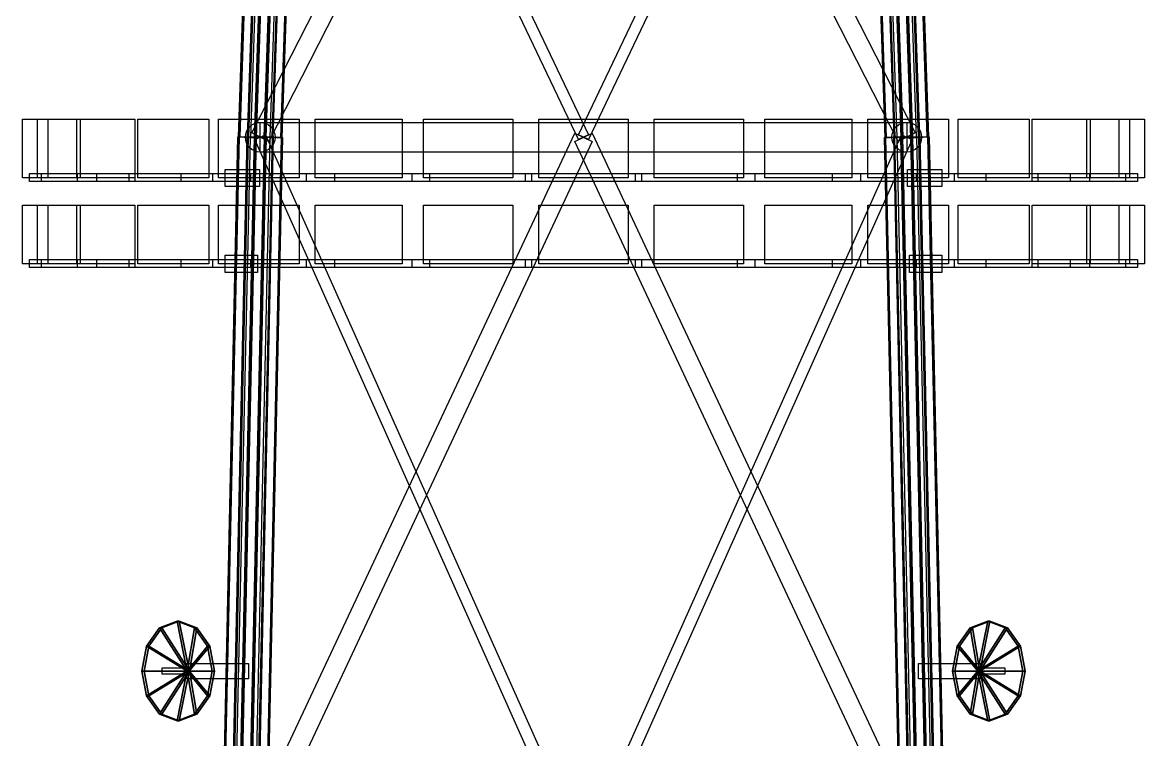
# Model space of a CAD drawing. Header units: millimetres. Extents: x -48000 to 1060615, y -2000 to 333000.
# Drawn here: x -6198 to 6198, y 232342 to 240269 of the extents above; entities that cross this region are included whole.
import ezdxf

# ---------------------------------------------------------------- set-up
doc = ezdxf.new("R2010")
doc.units = ezdxf.units.MM
for name, color, linetype, lineweight in [('D-STR-ANTN', 7, 'Continuous', 25), ('D-STR-DECK', 7, 'Continuous', 25), ('D-STR-STRC', 7, 'Continuous', 25)]:
    doc.layers.add(name, color=color, linetype=linetype, lineweight=lineweight)

msp = doc.modelspace()

# ---------------------------------------------------------------- linework, layer by layer
at = {"layer": 'D-STR-ANTN'}
for points in [[(-6198.04, 238550), (-6198.04, 239200), (-5918.04, 239200), (-5918.04, 238550)], [(-6198.04, 238550), (-6198.04, 239200), (-5918.04, 239200), (-5918.04, 238550)], [(-6030.21, 238550), (-6030.21, 239200), (-5559.34, 239200), (-5559.34, 238550)], [(-6030.21, 238550), (-6030.21, 239200), (-5559.34, 239200), (-5559.34, 238550)], [(-5598.82, 238550), (-5598.82, 239200), (-4957.67, 239200), (-4957.67, 238550)], [(-5598.82, 238550), (-5598.82, 239200), (-4957.67, 239200), (-4957.67, 238550)], [(-4922.74, 238550), (-4922.74, 239200), (-4139.32, 239200), (-4139.32, 238550)], [(-4922.74, 238550), (-4922.74, 239200), (-4139.32, 239200), (-4139.32, 238550)], [(-4031.51, 238550), (-4031.51, 239200), (-3140.06, 239200), (-3140.06, 238550)], [(-4031.51, 238550), (-4031.51, 239200), (-3140.06, 239200), (-3140.06, 238550)], [(-2964.09, 238550), (-2964.09, 239200), (-2003.57, 239200), (-2003.57, 238550)], [(-2964.09, 238550), (-2964.09, 239200), (-2003.57, 239200), (-2003.57, 238550)], [(-1767.12, 238550), (-1767.12, 239200), (-779.52, 239200), (-779.52, 238550)], [(-1767.12, 238550), (-1767.12, 239200), (-779.52, 239200), (-779.52, 238550)], [(-492.92, 238550), (-492.92, 239200), (492.92, 239200), (492.92, 238550)], [(-492.92, 238550), (-492.92, 239200), (492.92, 239200), (492.92, 238550)], [(779.52, 238550), (779.52, 239200), (1767.12, 239200), (1767.12, 238550)], [(779.52, 238550), (779.52, 239200), (1767.12, 239200), (1767.12, 238550)], [(2003.57, 238550), (2003.57, 239200), (2964.09, 239200), (2964.09, 238550)], [(2003.57, 238550), (2003.57, 239200), (2964.09, 239200), (2964.09, 238550)], [(3140.06, 238550), (3140.06, 239200), (4031.51, 239200), (4031.51, 238550)], [(3140.06, 238550), (3140.06, 239200), (4031.51, 239200), (4031.51, 238550)], [(4139.32, 238550), (4139.32, 239200), (4922.74, 239200), (4922.74, 238550)], [(4139.32, 238550), (4139.32, 239200), (4922.74, 239200), (4922.74, 238550)], [(4957.67, 238550), (4957.67, 239200), (5598.82, 239200), (5598.82, 238550)], [(4957.67, 238550), (4957.67, 239200), (5598.82, 239200), (5598.82, 238550)], [(5559.34, 238550), (5559.34, 239200), (6030.21, 239200), (6030.21, 238550)], [(5559.34, 238550), (5559.34, 239200), (6030.21, 239200), (6030.21, 238550)], [(5918.04, 238550), (5918.04, 239200), (6198.04, 239200), (6198.04, 238550)], [(5918.04, 238550), (5918.04, 239200), (6198.04, 239200), (6198.04, 238550)], [(-3580.78, 238455), (-3959.8, 238455), (-3959.8, 238645), (-3580.78, 238645)], [(-3580.78, 238455), (-3959.8, 238455), (-3959.8, 238645), (-3580.78, 238645)], [(3580.78, 238645), (3959.8, 238645), (3959.8, 238455), (3580.78, 238455)], [(3580.78, 238645), (3959.8, 238645), (3959.8, 238455), (3580.78, 238455)], [(-6120, 238510), (-6120, 238600), (-5379.81, 238600), (-5379.81, 238510)], [(-6120, 238510), (-6120, 238600), (-5379.81, 238600), (-5379.81, 238510)], [(-5986.26, 238510), (-5986.26, 238600), (-5024.5, 238600), (-5024.5, 238510)], [(-5986.26, 238510), (-5986.26, 238600), (-5024.5, 238600), (-5024.5, 238510)], [(-5590.9, 238510), (-5590.9, 238600), (-4449.59, 238600), (-4449.59, 238510)], [(-5590.9, 238510), (-5590.9, 238600), (-4449.59, 238600), (-4449.59, 238510)], [(-4951.18, 238510), (-4951.18, 238600), (-3680.22, 238600), (-3680.22, 238510)], [(-4951.18, 238510), (-4951.18, 238600), (-3680.22, 238600), (-3680.22, 238510)], [(-4095.08, 238510), (-4095.08, 238600), (-2750, 238600), (-2750, 238510)], [(-4095.08, 238510), (-4095.08, 238600), (-2750, 238600), (-2750, 238510)], [(-3060, 238510), (-3060, 238600), (-1699.59, 238600), (-1699.59, 238510)], [(-3060, 238510), (-3060, 238600), (-1699.59, 238600), (-1699.59, 238510)], [(-1891.18, 238510), (-1891.18, 238600), (-574.91, 238600), (-574.91, 238510)], [(-1891.18, 238510), (-1891.18, 238600), (-574.91, 238600), (-574.91, 238510)], [(-639.71, 238510), (-639.71, 238600), (639.71, 238600), (639.71, 238510)], [(-639.71, 238510), (-639.71, 238600), (639.71, 238600), (639.71, 238510)], [(574.91, 238510), (574.91, 238600), (1891.18, 238600), (1891.18, 238510)], [(574.91, 238510), (574.91, 238600), (1891.18, 238600), (1891.18, 238510)], [(1699.59, 238510), (1699.59, 238600), (3060, 238600), (3060, 238510)], [(1699.59, 238510), (1699.59, 238600), (3060, 238600), (3060, 238510)], [(2750, 238510), (2750, 238600), (4095.08, 238600), (4095.08, 238510)], [(2750, 238510), (2750, 238600), (4095.08, 238600), (4095.08, 238510)], [(3680.22, 238510), (3680.22, 238600), (4951.18, 238600), (4951.18, 238510)], [(3680.22, 238510), (3680.22, 238600), (4951.18, 238600), (4951.18, 238510)], [(4449.59, 238510), (4449.59, 238600), (5590.9, 238600), (5590.9, 238510)], [(4449.59, 238510), (4449.59, 238600), (5590.9, 238600), (5590.9, 238510)], [(5024.5, 238510), (5024.5, 238600), (5986.26, 238600), (5986.26, 238510)], [(5024.5, 238510), (5024.5, 238600), (5986.26, 238600), (5986.26, 238510)], [(5379.81, 238510), (5379.81, 238600), (6120, 238600), (6120, 238510)], [(5379.81, 238510), (5379.81, 238600), (6120, 238600), (6120, 238510)], [(-6198.04, 237600), (-6198.04, 238250), (-5918.04, 238250), (-5918.04, 237600)], [(-6198.04, 237600), (-6198.04, 238250), (-5918.04, 238250), (-5918.04, 237600)], [(-6030.21, 237600), (-6030.21, 238250), (-5559.34, 238250), (-5559.34, 237600)], [(-6030.21, 237600), (-6030.21, 238250), (-5559.34, 238250), (-5559.34, 237600)], [(-5598.82, 237600), (-5598.82, 238250), (-4957.67, 238250), (-4957.67, 237600)], [(-5598.82, 237600), (-5598.82, 238250), (-4957.67, 238250), (-4957.67, 237600)], [(-4922.74, 237600), (-4922.74, 238250), (-4139.32, 238250), (-4139.32, 237600)], [(-4922.74, 237600), (-4922.74, 238250), (-4139.32, 238250), (-4139.32, 237600)], [(-4031.51, 237600), (-4031.51, 238250), (-3140.06, 238250), (-3140.06, 237600)], [(-4031.51, 237600), (-4031.51, 238250), (-3140.06, 238250), (-3140.06, 237600)], [(-2964.09, 237600), (-2964.09, 238250), (-2003.57, 238250), (-2003.57, 237600)], [(-2964.09, 237600), (-2964.09, 238250), (-2003.57, 238250), (-2003.57, 237600)], [(-1767.12, 237600), (-1767.12, 238250), (-779.52, 238250), (-779.52, 237600)], [(-1767.12, 237600), (-1767.12, 238250), (-779.52, 238250), (-779.52, 237600)], [(-492.92, 237600), (-492.92, 238250), (492.92, 238250), (492.92, 237600)], [(-492.92, 237600), (-492.92, 238250), (492.92, 238250), (492.92, 237600)], [(779.52, 237600), (779.52, 238250), (1767.12, 238250), (1767.12, 237600)], [(779.52, 237600), (779.52, 238250), (1767.12, 238250), (1767.12, 237600)], [(2003.57, 237600), (2003.57, 238250), (2964.09, 238250), (2964.09, 237600)], [(2003.57, 237600), (2003.57, 238250), (2964.09, 238250), (2964.09, 237600)], [(3140.06, 237600), (3140.06, 238250), (4031.51, 238250), (4031.51, 237600)], [(3140.06, 237600), (3140.06, 238250), (4031.51, 238250), (4031.51, 237600)], [(4139.32, 237600), (4139.32, 238250), (4922.74, 238250), (4922.74, 237600)], [(4139.32, 237600), (4139.32, 238250), (4922.74, 238250), (4922.74, 237600)], [(4957.67, 237600), (4957.67, 238250), (5598.82, 238250), (5598.82, 237600)], [(4957.67, 237600), (4957.67, 238250), (5598.82, 238250), (5598.82, 237600)], [(5559.34, 237600), (5559.34, 238250), (6030.21, 238250), (6030.21, 237600)], [(5559.34, 237600), (5559.34, 238250), (6030.21, 238250), (6030.21, 237600)], [(5918.04, 237600), (5918.04, 238250), (6198.04, 238250), (6198.04, 237600)], [(5918.04, 237600), (5918.04, 238250), (6198.04, 238250), (6198.04, 237600)], [(-6120, 237560), (-6120, 237650), (-5379.81, 237650), (-5379.81, 237560)], [(-6120, 237560), (-6120, 237650), (-5379.81, 237650), (-5379.81, 237560)], [(-5986.26, 237560), (-5986.26, 237650), (-5024.5, 237650), (-5024.5, 237560)], [(-5986.26, 237560), (-5986.26, 237650), (-5024.5, 237650), (-5024.5, 237560)], [(-5590.9, 237560), (-5590.9, 237650), (-4449.59, 237650), (-4449.59, 237560)], [(-5590.9, 237560), (-5590.9, 237650), (-4449.59, 237650), (-4449.59, 237560)], [(-4951.18, 237560), (-4951.18, 237650), (-3680.22, 237650), (-3680.22, 237560)], [(-4951.18, 237560), (-4951.18, 237650), (-3680.22, 237650), (-3680.22, 237560)], [(-4095.08, 237560), (-4095.08, 237650), (-2750, 237650), (-2750, 237560)], [(-4095.08, 237560), (-4095.08, 237650), (-2750, 237650), (-2750, 237560)], [(-3601.64, 237505), (-3959.8, 237505), (-3959.8, 237695), (-3601.64, 237695)], [(-3601.64, 237505), (-3959.8, 237505), (-3959.8, 237695), (-3601.64, 237695)], [(-3060, 237560), (-3060, 237650), (-1699.59, 237650), (-1699.59, 237560)], [(-3060, 237560), (-3060, 237650), (-1699.59, 237650), (-1699.59, 237560)], [(-1891.18, 237560), (-1891.18, 237650), (-574.91, 237650), (-574.91, 237560)], [(-1891.18, 237560), (-1891.18, 237650), (-574.91, 237650), (-574.91, 237560)], [(-639.71, 237560), (-639.71, 237650), (639.71, 237650), (639.71, 237560)], [(-639.71, 237560), (-639.71, 237650), (639.71, 237650), (639.71, 237560)], [(574.91, 237560), (574.91, 237650), (1891.18, 237650), (1891.18, 237560)], [(574.91, 237560), (574.91, 237650), (1891.18, 237650), (1891.18, 237560)], [(1699.59, 237560), (1699.59, 237650), (3060, 237650), (3060, 237560)], [(1699.59, 237560), (1699.59, 237650), (3060, 237650), (3060, 237560)], [(2750, 237560), (2750, 237650), (4095.08, 237650), (4095.08, 237560)], [(2750, 237560), (2750, 237650), (4095.08, 237650), (4095.08, 237560)], [(3601.64, 237695), (3959.8, 237695), (3959.8, 237505), (3601.64, 237505)], [(3601.64, 237695), (3959.8, 237695), (3959.8, 237505), (3601.64, 237505)], [(3680.22, 237560), (3680.22, 237650), (4951.18, 237650), (4951.18, 237560)], [(3680.22, 237560), (3680.22, 237650), (4951.18, 237650), (4951.18, 237560)], [(4449.59, 237560), (4449.59, 237650), (5590.9, 237650), (5590.9, 237560)], [(4449.59, 237560), (4449.59, 237650), (5590.9, 237650), (5590.9, 237560)], [(5024.5, 237560), (5024.5, 237650), (5986.26, 237650), (5986.26, 237560)], [(5024.5, 237560), (5024.5, 237650), (5986.26, 237650), (5986.26, 237560)], [(5379.81, 237560), (5379.81, 237650), (6120, 237650), (6120, 237560)], [(5379.81, 237560), (5379.81, 237650), (6120, 237650), (6120, 237560)]]:
    msp.add_lwpolyline(points, close=True, dxfattribs=at)
at = {"layer": 'D-STR-DECK'}
for points in [[(-4399.59, 233112.5), (-4826.93, 233375), (-4684.58, 233576.31), (-4393.12, 233121.65)], [(-4802.18, 233375), (-4659.83, 233576.31), (-4684.58, 233576.31), (-4826.93, 233375)], [(-4393.12, 233121.65), (-4684.58, 233576.31), (-4826.93, 233375), (-4399.59, 233112.5)], [(-4659.83, 233576.31), (-4802.18, 233375), (-4826.93, 233375), (-4684.58, 233576.31)], [(-4374.84, 233112.5), (-4802.18, 233375), (-4659.83, 233576.31), (-4368.37, 233121.65)], [(-4368.37, 233121.65), (-4659.83, 233576.31), (-4802.18, 233375), (-4374.84, 233112.5)], [(-4393.12, 233121.65), (-4684.58, 233576.31), (-4490.13, 233650), (-4384.28, 233125)], [(-4659.83, 233576.31), (-4465.38, 233650), (-4490.13, 233650), (-4684.58, 233576.31)], [(-4384.28, 233125), (-4490.13, 233650), (-4684.58, 233576.31), (-4393.12, 233121.65)], [(-4465.38, 233650), (-4659.83, 233576.31), (-4684.58, 233576.31), (-4490.13, 233650)], [(-4659.83, 233576.31), (-4368.37, 233121.65), (-4393.12, 233121.65), (-4684.58, 233576.31)], [(-4368.37, 233121.65), (-4659.83, 233576.31), (-4684.58, 233576.31), (-4393.12, 233121.65)], [(-4659.83, 233576.31), (-4368.37, 233121.65), (-4393.12, 233121.65), (-4684.58, 233576.31)], [(-4368.37, 233121.65), (-4659.83, 233576.31), (-4684.58, 233576.31), (-4393.12, 233121.65)], [(-4368.37, 233121.65), (-4659.83, 233576.31), (-4465.38, 233650), (-4359.53, 233125)], [(-4359.53, 233125), (-4465.38, 233650), (-4659.83, 233576.31), (-4368.37, 233121.65)], [(-4465.38, 233650), (-4359.53, 233125), (-4384.28, 233125), (-4490.13, 233650)], [(-4384.28, 233125), (-4490.13, 233650), (-4295.67, 233576.31), (-4375.44, 233121.65)], [(-4359.53, 233125), (-4465.38, 233650), (-4490.13, 233650), (-4384.28, 233125)], [(-4465.38, 233650), (-4270.92, 233576.31), (-4295.67, 233576.31), (-4490.13, 233650)], [(-4375.44, 233121.65), (-4295.67, 233576.31), (-4490.13, 233650), (-4384.28, 233125)], [(-4270.92, 233576.31), (-4465.38, 233650), (-4490.13, 233650), (-4295.67, 233576.31)], [(-4465.38, 233650), (-4359.53, 233125), (-4384.28, 233125), (-4490.13, 233650)], [(-4359.53, 233125), (-4465.38, 233650), (-4490.13, 233650), (-4384.28, 233125)], [(-4359.53, 233125), (-4465.38, 233650), (-4270.92, 233576.31), (-4350.69, 233121.65)], [(-4350.69, 233121.65), (-4270.92, 233576.31), (-4465.38, 233650), (-4359.53, 233125)], [(-4270.92, 233576.31), (-4350.69, 233121.65), (-4375.44, 233121.65), (-4295.67, 233576.31)], [(-4375.44, 233121.65), (-4295.67, 233576.31), (-4153.32, 233375), (-4368.97, 233112.5)], [(-4350.69, 233121.65), (-4270.92, 233576.31), (-4295.67, 233576.31), (-4375.44, 233121.65)], [(-4368.97, 233112.5), (-4153.32, 233375), (-4295.67, 233576.31), (-4375.44, 233121.65)], [(-4270.92, 233576.31), (-4350.69, 233121.65), (-4375.44, 233121.65), (-4295.67, 233576.31)], [(-4350.69, 233121.65), (-4270.92, 233576.31), (-4295.67, 233576.31), (-4375.44, 233121.65)], [(-4350.69, 233121.65), (-4270.92, 233576.31), (-4128.57, 233375), (-4344.22, 233112.5)], [(-4344.22, 233112.5), (-4128.57, 233375), (-4270.92, 233576.31), (-4350.69, 233121.65)], [(-4270.92, 233576.31), (-4128.57, 233375), (-4153.32, 233375), (-4295.67, 233576.31)], [(-4128.57, 233375), (-4270.92, 233576.31), (-4295.67, 233576.31), (-4153.32, 233375)], [(4344.22, 233112.5), (4128.57, 233375), (4270.92, 233576.31), (4350.69, 233121.65)], [(4128.57, 233375), (4270.92, 233576.31), (4295.67, 233576.31), (4153.32, 233375)], [(4350.69, 233121.65), (4270.92, 233576.31), (4128.57, 233375), (4344.22, 233112.5)], [(4270.92, 233576.31), (4128.57, 233375), (4153.32, 233375), (4295.67, 233576.31)], [(4368.97, 233112.5), (4153.32, 233375), (4295.67, 233576.31), (4375.44, 233121.65)], [(4375.44, 233121.65), (4295.67, 233576.31), (4153.32, 233375), (4368.97, 233112.5)], [(4350.69, 233121.65), (4270.92, 233576.31), (4465.38, 233650), (4359.53, 233125)], [(4270.92, 233576.31), (4465.38, 233650), (4490.13, 233650), (4295.67, 233576.31)], [(4359.53, 233125), (4465.38, 233650), (4270.92, 233576.31), (4350.69, 233121.65)], [(4465.38, 233650), (4270.92, 233576.31), (4295.67, 233576.31), (4490.13, 233650)], [(4270.92, 233576.31), (4350.69, 233121.65), (4375.44, 233121.65), (4295.67, 233576.31)], [(4350.69, 233121.65), (4270.92, 233576.31), (4295.67, 233576.31), (4375.44, 233121.65)], [(4270.92, 233576.31), (4350.69, 233121.65), (4375.44, 233121.65), (4295.67, 233576.31)], [(4350.69, 233121.65), (4270.92, 233576.31), (4295.67, 233576.31), (4375.44, 233121.65)], [(4375.44, 233121.65), (4295.67, 233576.31), (4490.13, 233650), (4384.28, 233125)], [(4384.28, 233125), (4490.13, 233650), (4295.67, 233576.31), (4375.44, 233121.65)], [(4465.38, 233650), (4359.53, 233125), (4384.28, 233125), (4490.13, 233650)], [(4359.53, 233125), (4465.38, 233650), (4659.83, 233576.31), (4368.37, 233121.65)], [(4359.53, 233125), (4465.38, 233650), (4490.13, 233650), (4384.28, 233125)], [(4368.37, 233121.65), (4659.83, 233576.31), (4465.38, 233650), (4359.53, 233125)], [(4465.38, 233650), (4359.53, 233125), (4384.28, 233125), (4490.13, 233650)], [(4359.53, 233125), (4465.38, 233650), (4490.13, 233650), (4384.28, 233125)], [(4659.83, 233576.31), (4368.37, 233121.65), (4393.12, 233121.65), (4684.58, 233576.31)], [(4368.37, 233121.65), (4659.83, 233576.31), (4802.18, 233375), (4374.84, 233112.5)], [(4368.37, 233121.65), (4659.83, 233576.31), (4684.58, 233576.31), (4393.12, 233121.65)], [(4374.84, 233112.5), (4802.18, 233375), (4659.83, 233576.31), (4368.37, 233121.65)], [(4659.83, 233576.31), (4368.37, 233121.65), (4393.12, 233121.65), (4684.58, 233576.31)], [(4368.37, 233121.65), (4659.83, 233576.31), (4684.58, 233576.31), (4393.12, 233121.65)], [(4384.28, 233125), (4490.13, 233650), (4684.58, 233576.31), (4393.12, 233121.65)], [(4393.12, 233121.65), (4684.58, 233576.31), (4490.13, 233650), (4384.28, 233125)], [(4393.12, 233121.65), (4684.58, 233576.31), (4826.93, 233375), (4399.59, 233112.5)], [(4399.59, 233112.5), (4826.93, 233375), (4684.58, 233576.31), (4393.12, 233121.65)], [(4465.38, 233650), (4659.83, 233576.31), (4684.58, 233576.31), (4490.13, 233650)], [(4659.83, 233576.31), (4465.38, 233650), (4490.13, 233650), (4684.58, 233576.31)], [(4659.83, 233576.31), (4802.18, 233375), (4826.93, 233375), (4684.58, 233576.31)], [(4802.18, 233375), (4659.83, 233576.31), (4684.58, 233576.31), (4826.93, 233375)], [(-4401.96, 233100), (-4879.04, 233100), (-4826.93, 233375), (-4399.59, 233112.5)], [(-4854.29, 233100), (-4802.18, 233375), (-4826.93, 233375), (-4879.04, 233100)], [(-4399.59, 233112.5), (-4826.93, 233375), (-4879.04, 233100), (-4401.96, 233100)], [(-4802.18, 233375), (-4854.29, 233100), (-4879.04, 233100), (-4826.93, 233375)], [(-4377.21, 233100), (-4854.29, 233100), (-4802.18, 233375), (-4374.84, 233112.5)], [(-4374.84, 233112.5), (-4802.18, 233375), (-4854.29, 233100), (-4377.21, 233100)], [(-4802.18, 233375), (-4374.84, 233112.5), (-4399.59, 233112.5), (-4826.93, 233375)], [(-4374.84, 233112.5), (-4802.18, 233375), (-4826.93, 233375), (-4399.59, 233112.5)], [(-4802.18, 233375), (-4374.84, 233112.5), (-4399.59, 233112.5), (-4826.93, 233375)], [(-4374.84, 233112.5), (-4802.18, 233375), (-4826.93, 233375), (-4399.59, 233112.5)], [(-4128.57, 233375), (-4344.22, 233112.5), (-4368.97, 233112.5), (-4153.32, 233375)], [(-4368.97, 233112.5), (-4153.32, 233375), (-4101.22, 233100), (-4366.6, 233100)], [(-4344.22, 233112.5), (-4128.57, 233375), (-4153.32, 233375), (-4368.97, 233112.5)], [(-4366.6, 233100), (-4101.22, 233100), (-4153.32, 233375), (-4368.97, 233112.5)], [(-4128.57, 233375), (-4344.22, 233112.5), (-4368.97, 233112.5), (-4153.32, 233375)], [(-4344.22, 233112.5), (-4128.57, 233375), (-4153.32, 233375), (-4368.97, 233112.5)], [(-4344.22, 233112.5), (-4128.57, 233375), (-4076.47, 233100), (-4341.85, 233100)], [(-4341.85, 233100), (-4076.47, 233100), (-4128.57, 233375), (-4344.22, 233112.5)], [(-4128.57, 233375), (-4076.47, 233100), (-4101.22, 233100), (-4153.32, 233375)], [(-4076.47, 233100), (-4128.57, 233375), (-4153.32, 233375), (-4101.22, 233100)], [(4341.85, 233100), (4076.47, 233100), (4128.57, 233375), (4344.22, 233112.5)], [(4076.47, 233100), (4128.57, 233375), (4153.32, 233375), (4101.22, 233100)], [(4344.22, 233112.5), (4128.57, 233375), (4076.47, 233100), (4341.85, 233100)], [(4128.57, 233375), (4076.47, 233100), (4101.22, 233100), (4153.32, 233375)], [(4366.6, 233100), (4101.22, 233100), (4153.32, 233375), (4368.97, 233112.5)], [(4368.97, 233112.5), (4153.32, 233375), (4101.22, 233100), (4366.6, 233100)], [(4128.57, 233375), (4344.22, 233112.5), (4368.97, 233112.5), (4153.32, 233375)], [(4344.22, 233112.5), (4128.57, 233375), (4153.32, 233375), (4368.97, 233112.5)], [(4128.57, 233375), (4344.22, 233112.5), (4368.97, 233112.5), (4153.32, 233375)], [(4344.22, 233112.5), (4128.57, 233375), (4153.32, 233375), (4368.97, 233112.5)], [(4802.18, 233375), (4374.84, 233112.5), (4399.59, 233112.5), (4826.93, 233375)], [(4374.84, 233112.5), (4802.18, 233375), (4854.29, 233100), (4377.21, 233100)], [(4374.84, 233112.5), (4802.18, 233375), (4826.93, 233375), (4399.59, 233112.5)], [(4377.21, 233100), (4854.29, 233100), (4802.18, 233375), (4374.84, 233112.5)], [(4802.18, 233375), (4374.84, 233112.5), (4399.59, 233112.5), (4826.93, 233375)], [(4374.84, 233112.5), (4802.18, 233375), (4826.93, 233375), (4399.59, 233112.5)], [(4399.59, 233112.5), (4826.93, 233375), (4879.04, 233100), (4401.96, 233100)], [(4401.96, 233100), (4879.04, 233100), (4826.93, 233375), (4399.59, 233112.5)], [(4802.18, 233375), (4854.29, 233100), (4879.04, 233100), (4826.93, 233375)], [(4854.29, 233100), (4802.18, 233375), (4826.93, 233375), (4879.04, 233100)], [(-3700.44, 233015), (-4384.06, 233015), (-4384.06, 233185), (-3700.44, 233185)], [(-3700.44, 233015), (-4384.06, 233015), (-4384.06, 233185), (-3700.44, 233185)], [(3700.44, 233185), (4384.06, 233185), (4384.06, 233015), (3700.44, 233015)], [(3700.44, 233185), (4384.06, 233185), (4384.06, 233015), (3700.44, 233015)], [(-4377.21, 233100), (-4854.29, 233100), (-4879.04, 233100), (-4401.96, 233100)], [(-4399.59, 233087.5), (-4826.93, 232825), (-4879.04, 233100), (-4401.96, 233100)], [(-4802.18, 232825), (-4854.29, 233100), (-4879.04, 233100), (-4826.93, 232825)], [(-4854.29, 233100), (-4377.21, 233100), (-4401.96, 233100), (-4879.04, 233100)], [(-4854.29, 233100), (-4377.21, 233100), (-4401.96, 233100), (-4879.04, 233100)], [(-4401.96, 233100), (-4879.04, 233100), (-4826.93, 232825), (-4399.59, 233087.5)], [(-4377.21, 233100), (-4854.29, 233100), (-4879.04, 233100), (-4401.96, 233100)], [(-4854.29, 233100), (-4802.18, 232825), (-4826.93, 232825), (-4879.04, 233100)], [(-4374.84, 233087.5), (-4802.18, 232825), (-4854.29, 233100), (-4377.21, 233100)], [(-4377.21, 233100), (-4854.29, 233100), (-4802.18, 232825), (-4374.84, 233087.5)], [(-4393.12, 233078.35), (-4684.58, 232623.69), (-4826.93, 232825), (-4399.59, 233087.5)], [(-4802.18, 232825), (-4374.84, 233087.5), (-4399.59, 233087.5), (-4826.93, 232825)], [(-4374.84, 233087.5), (-4802.18, 232825), (-4826.93, 232825), (-4399.59, 233087.5)], [(-4802.18, 232825), (-4374.84, 233087.5), (-4399.59, 233087.5), (-4826.93, 232825)], [(-4399.59, 233087.5), (-4826.93, 232825), (-4684.58, 232623.69), (-4393.12, 233078.35)], [(-4374.84, 233087.5), (-4802.18, 232825), (-4826.93, 232825), (-4399.59, 233087.5)], [(-4368.37, 233078.35), (-4659.83, 232623.69), (-4802.18, 232825), (-4374.84, 233087.5)], [(-4374.84, 233087.5), (-4802.18, 232825), (-4659.83, 232623.69), (-4368.37, 233078.35)], [(-4384.28, 233075), (-4490.13, 232550), (-4684.58, 232623.69), (-4393.12, 233078.35)], [(-4659.83, 232623.69), (-4368.37, 233078.35), (-4393.12, 233078.35), (-4684.58, 232623.69)], [(-4368.37, 233078.35), (-4659.83, 232623.69), (-4684.58, 232623.69), (-4393.12, 233078.35)], [(-4659.83, 232623.69), (-4368.37, 233078.35), (-4393.12, 233078.35), (-4684.58, 232623.69)], [(-4393.12, 233078.35), (-4684.58, 232623.69), (-4490.13, 232550), (-4384.28, 233075)], [(-4368.37, 233078.35), (-4659.83, 232623.69), (-4684.58, 232623.69), (-4393.12, 233078.35)], [(-4359.53, 233075), (-4465.38, 232550), (-4659.83, 232623.69), (-4368.37, 233078.35)], [(-4368.37, 233078.35), (-4659.83, 232623.69), (-4465.38, 232550), (-4359.53, 233075)], [(-4384.06, 233065), (-4652.76, 233065), (-4652.76, 233135), (-4384.06, 233135)], [(-4384.06, 233065), (-4652.76, 233065), (-4652.76, 233135), (-4384.06, 233135)], [(-4375.44, 233078.35), (-4295.67, 232623.69), (-4490.13, 232550), (-4384.28, 233075)], [(-4384.28, 233075), (-4490.13, 232550), (-4295.67, 232623.69), (-4375.44, 233078.35)], [(-4465.38, 232550), (-4359.53, 233075), (-4384.28, 233075), (-4490.13, 232550)], [(-4359.53, 233075), (-4465.38, 232550), (-4490.13, 232550), (-4384.28, 233075)], [(-4465.38, 232550), (-4359.53, 233075), (-4384.28, 233075), (-4490.13, 232550)], [(-4359.53, 233075), (-4465.38, 232550), (-4490.13, 232550), (-4384.28, 233075)], [(-4350.69, 233078.35), (-4270.92, 232623.69), (-4465.38, 232550), (-4359.53, 233075)], [(-4359.53, 233075), (-4465.38, 232550), (-4270.92, 232623.69), (-4350.69, 233078.35)], [(-4374.84, 233112.5), (-4377.21, 233100), (-4401.96, 233100), (-4399.59, 233112.5)], [(-4377.21, 233100), (-4374.84, 233112.5), (-4399.59, 233112.5), (-4401.96, 233100)], [(-4377.21, 233100), (-4374.84, 233087.5), (-4399.59, 233087.5), (-4401.96, 233100)], [(-4374.84, 233087.5), (-4377.21, 233100), (-4401.96, 233100), (-4399.59, 233087.5)], [(-4368.37, 233121.65), (-4374.84, 233112.5), (-4399.59, 233112.5), (-4393.12, 233121.65)], [(-4374.84, 233112.5), (-4368.37, 233121.65), (-4393.12, 233121.65), (-4399.59, 233112.5)], [(-4374.84, 233087.5), (-4368.37, 233078.35), (-4393.12, 233078.35), (-4399.59, 233087.5)], [(-4368.37, 233078.35), (-4374.84, 233087.5), (-4399.59, 233087.5), (-4393.12, 233078.35)], [(-4359.53, 233125), (-4368.37, 233121.65), (-4393.12, 233121.65), (-4384.28, 233125)], [(-4368.37, 233121.65), (-4359.53, 233125), (-4384.28, 233125), (-4393.12, 233121.65)], [(-4368.37, 233078.35), (-4359.53, 233075), (-4384.28, 233075), (-4393.12, 233078.35)], [(-4359.53, 233075), (-4368.37, 233078.35), (-4393.12, 233078.35), (-4384.28, 233075)], [(-4350.69, 233121.65), (-4359.53, 233125), (-4384.28, 233125), (-4375.44, 233121.65)], [(-4359.53, 233125), (-4350.69, 233121.65), (-4375.44, 233121.65), (-4384.28, 233125)], [(-4359.53, 233075), (-4350.69, 233078.35), (-4375.44, 233078.35), (-4384.28, 233075)], [(-4350.69, 233078.35), (-4359.53, 233075), (-4384.28, 233075), (-4375.44, 233078.35)], [(-4344.22, 233112.5), (-4350.69, 233121.65), (-4375.44, 233121.65), (-4368.97, 233112.5)], [(-4350.69, 233121.65), (-4344.22, 233112.5), (-4368.97, 233112.5), (-4375.44, 233121.65)], [(-4368.97, 233087.5), (-4153.32, 232825), (-4295.67, 232623.69), (-4375.44, 233078.35)], [(-4350.69, 233078.35), (-4344.22, 233087.5), (-4368.97, 233087.5), (-4375.44, 233078.35)], [(-4375.44, 233078.35), (-4295.67, 232623.69), (-4153.32, 232825), (-4368.97, 233087.5)], [(-4344.22, 233087.5), (-4350.69, 233078.35), (-4375.44, 233078.35), (-4368.97, 233087.5)], [(-4270.92, 232623.69), (-4350.69, 233078.35), (-4375.44, 233078.35), (-4295.67, 232623.69)], [(-4350.69, 233078.35), (-4270.92, 232623.69), (-4295.67, 232623.69), (-4375.44, 233078.35)], [(-4270.92, 232623.69), (-4350.69, 233078.35), (-4375.44, 233078.35), (-4295.67, 232623.69)], [(-4350.69, 233078.35), (-4270.92, 232623.69), (-4295.67, 232623.69), (-4375.44, 233078.35)], [(-4341.85, 233100), (-4344.22, 233112.5), (-4368.97, 233112.5), (-4366.6, 233100)], [(-4344.22, 233112.5), (-4341.85, 233100), (-4366.6, 233100), (-4368.97, 233112.5)], [(-4366.6, 233100), (-4101.22, 233100), (-4153.32, 232825), (-4368.97, 233087.5)], [(-4344.22, 233087.5), (-4341.85, 233100), (-4366.6, 233100), (-4368.97, 233087.5)], [(-4368.97, 233087.5), (-4153.32, 232825), (-4101.22, 233100), (-4366.6, 233100)], [(-4341.85, 233100), (-4344.22, 233087.5), (-4368.97, 233087.5), (-4366.6, 233100)], [(-4128.57, 232825), (-4344.22, 233087.5), (-4368.97, 233087.5), (-4153.32, 232825)], [(-4344.22, 233087.5), (-4128.57, 232825), (-4153.32, 232825), (-4368.97, 233087.5)], [(-4128.57, 232825), (-4344.22, 233087.5), (-4368.97, 233087.5), (-4153.32, 232825)], [(-4344.22, 233087.5), (-4128.57, 232825), (-4153.32, 232825), (-4368.97, 233087.5)], [(-4076.47, 233100), (-4341.85, 233100), (-4366.6, 233100), (-4101.22, 233100)], [(-4341.85, 233100), (-4076.47, 233100), (-4101.22, 233100), (-4366.6, 233100)], [(-4341.85, 233100), (-4076.47, 233100), (-4101.22, 233100), (-4366.6, 233100)], [(-4076.47, 233100), (-4341.85, 233100), (-4366.6, 233100), (-4101.22, 233100)], [(-4344.22, 233087.5), (-4128.57, 232825), (-4270.92, 232623.69), (-4350.69, 233078.35)], [(-4350.69, 233078.35), (-4270.92, 232623.69), (-4128.57, 232825), (-4344.22, 233087.5)], [(-4341.85, 233100), (-4076.47, 233100), (-4128.57, 232825), (-4344.22, 233087.5)], [(-4344.22, 233087.5), (-4128.57, 232825), (-4076.47, 233100), (-4341.85, 233100)], [(-4076.47, 233100), (-4128.57, 232825), (-4153.32, 232825), (-4101.22, 233100)], [(-4128.57, 232825), (-4076.47, 233100), (-4101.22, 233100), (-4153.32, 232825)], [(4341.85, 233100), (4076.47, 233100), (4101.22, 233100), (4366.6, 233100)], [(4344.22, 233087.5), (4128.57, 232825), (4076.47, 233100), (4341.85, 233100)], [(4128.57, 232825), (4076.47, 233100), (4101.22, 233100), (4153.32, 232825)], [(4076.47, 233100), (4341.85, 233100), (4366.6, 233100), (4101.22, 233100)], [(4076.47, 233100), (4341.85, 233100), (4366.6, 233100), (4101.22, 233100)], [(4341.85, 233100), (4076.47, 233100), (4128.57, 232825), (4344.22, 233087.5)], [(4341.85, 233100), (4076.47, 233100), (4101.22, 233100), (4366.6, 233100)], [(4076.47, 233100), (4128.57, 232825), (4153.32, 232825), (4101.22, 233100)], [(4368.97, 233087.5), (4153.32, 232825), (4101.22, 233100), (4366.6, 233100)], [(4366.6, 233100), (4101.22, 233100), (4153.32, 232825), (4368.97, 233087.5)], [(4350.69, 233078.35), (4270.92, 232623.69), (4128.57, 232825), (4344.22, 233087.5)], [(4128.57, 232825), (4344.22, 233087.5), (4368.97, 233087.5), (4153.32, 232825)], [(4344.22, 233087.5), (4128.57, 232825), (4153.32, 232825), (4368.97, 233087.5)], [(4128.57, 232825), (4344.22, 233087.5), (4368.97, 233087.5), (4153.32, 232825)], [(4344.22, 233087.5), (4128.57, 232825), (4270.92, 232623.69), (4350.69, 233078.35)], [(4344.22, 233087.5), (4128.57, 232825), (4153.32, 232825), (4368.97, 233087.5)], [(4375.44, 233078.35), (4295.67, 232623.69), (4153.32, 232825), (4368.97, 233087.5)], [(4368.97, 233087.5), (4153.32, 232825), (4295.67, 232623.69), (4375.44, 233078.35)], [(4359.53, 233075), (4465.38, 232550), (4270.92, 232623.69), (4350.69, 233078.35)], [(4270.92, 232623.69), (4350.69, 233078.35), (4375.44, 233078.35), (4295.67, 232623.69)], [(4350.69, 233078.35), (4270.92, 232623.69), (4295.67, 232623.69), (4375.44, 233078.35)], [(4270.92, 232623.69), (4350.69, 233078.35), (4375.44, 233078.35), (4295.67, 232623.69)], [(4350.69, 233078.35), (4270.92, 232623.69), (4465.38, 232550), (4359.53, 233075)], [(4350.69, 233078.35), (4270.92, 232623.69), (4295.67, 232623.69), (4375.44, 233078.35)], [(4384.28, 233075), (4490.13, 232550), (4295.67, 232623.69), (4375.44, 233078.35)], [(4375.44, 233078.35), (4295.67, 232623.69), (4490.13, 232550), (4384.28, 233075)], [(4344.22, 233112.5), (4341.85, 233100), (4366.6, 233100), (4368.97, 233112.5)], [(4341.85, 233100), (4344.22, 233112.5), (4368.97, 233112.5), (4366.6, 233100)], [(4341.85, 233100), (4344.22, 233087.5), (4368.97, 233087.5), (4366.6, 233100)], [(4344.22, 233087.5), (4341.85, 233100), (4366.6, 233100), (4368.97, 233087.5)], [(4350.69, 233121.65), (4344.22, 233112.5), (4368.97, 233112.5), (4375.44, 233121.65)], [(4344.22, 233112.5), (4350.69, 233121.65), (4375.44, 233121.65), (4368.97, 233112.5)], [(4344.22, 233087.5), (4350.69, 233078.35), (4375.44, 233078.35), (4368.97, 233087.5)], [(4350.69, 233078.35), (4344.22, 233087.5), (4368.97, 233087.5), (4375.44, 233078.35)], [(4359.53, 233125), (4350.69, 233121.65), (4375.44, 233121.65), (4384.28, 233125)], [(4350.69, 233121.65), (4359.53, 233125), (4384.28, 233125), (4375.44, 233121.65)], [(4350.69, 233078.35), (4359.53, 233075), (4384.28, 233075), (4375.44, 233078.35)], [(4359.53, 233075), (4350.69, 233078.35), (4375.44, 233078.35), (4384.28, 233075)], [(4368.37, 233121.65), (4359.53, 233125), (4384.28, 233125), (4393.12, 233121.65)], [(4359.53, 233125), (4368.37, 233121.65), (4393.12, 233121.65), (4384.28, 233125)], [(4368.37, 233078.35), (4659.83, 232623.69), (4465.38, 232550), (4359.53, 233075)], [(4359.53, 233075), (4368.37, 233078.35), (4393.12, 233078.35), (4384.28, 233075)], [(4359.53, 233075), (4465.38, 232550), (4659.83, 232623.69), (4368.37, 233078.35)], [(4368.37, 233078.35), (4359.53, 233075), (4384.28, 233075), (4393.12, 233078.35)], [(4465.38, 232550), (4359.53, 233075), (4384.28, 233075), (4490.13, 232550)], [(4359.53, 233075), (4465.38, 232550), (4490.13, 232550), (4384.28, 233075)], [(4465.38, 232550), (4359.53, 233075), (4384.28, 233075), (4490.13, 232550)], [(4359.53, 233075), (4465.38, 232550), (4490.13, 232550), (4384.28, 233075)], [(4374.84, 233112.5), (4368.37, 233121.65), (4393.12, 233121.65), (4399.59, 233112.5)], [(4368.37, 233121.65), (4374.84, 233112.5), (4399.59, 233112.5), (4393.12, 233121.65)], [(4374.84, 233087.5), (4802.18, 232825), (4659.83, 232623.69), (4368.37, 233078.35)], [(4368.37, 233078.35), (4374.84, 233087.5), (4399.59, 233087.5), (4393.12, 233078.35)], [(4368.37, 233078.35), (4659.83, 232623.69), (4802.18, 232825), (4374.84, 233087.5)], [(4374.84, 233087.5), (4368.37, 233078.35), (4393.12, 233078.35), (4399.59, 233087.5)], [(4659.83, 232623.69), (4368.37, 233078.35), (4393.12, 233078.35), (4684.58, 232623.69)], [(4368.37, 233078.35), (4659.83, 232623.69), (4684.58, 232623.69), (4393.12, 233078.35)], [(4659.83, 232623.69), (4368.37, 233078.35), (4393.12, 233078.35), (4684.58, 232623.69)], [(4368.37, 233078.35), (4659.83, 232623.69), (4684.58, 232623.69), (4393.12, 233078.35)], [(4377.21, 233100), (4374.84, 233112.5), (4399.59, 233112.5), (4401.96, 233100)], [(4374.84, 233112.5), (4377.21, 233100), (4401.96, 233100), (4399.59, 233112.5)], [(4377.21, 233100), (4854.29, 233100), (4802.18, 232825), (4374.84, 233087.5)], [(4374.84, 233087.5), (4377.21, 233100), (4401.96, 233100), (4399.59, 233087.5)], [(4374.84, 233087.5), (4802.18, 232825), (4854.29, 233100), (4377.21, 233100)], [(4377.21, 233100), (4374.84, 233087.5), (4399.59, 233087.5), (4401.96, 233100)], [(4802.18, 232825), (4374.84, 233087.5), (4399.59, 233087.5), (4826.93, 232825)], [(4374.84, 233087.5), (4802.18, 232825), (4826.93, 232825), (4399.59, 233087.5)], [(4802.18, 232825), (4374.84, 233087.5), (4399.59, 233087.5), (4826.93, 232825)], [(4374.84, 233087.5), (4802.18, 232825), (4826.93, 232825), (4399.59, 233087.5)], [(4854.29, 233100), (4377.21, 233100), (4401.96, 233100), (4879.04, 233100)], [(4377.21, 233100), (4854.29, 233100), (4879.04, 233100), (4401.96, 233100)], [(4377.21, 233100), (4854.29, 233100), (4879.04, 233100), (4401.96, 233100)], [(4854.29, 233100), (4377.21, 233100), (4401.96, 233100), (4879.04, 233100)], [(4384.06, 233135), (4652.76, 233135), (4652.76, 233065), (4384.06, 233065)], [(4384.06, 233135), (4652.76, 233135), (4652.76, 233065), (4384.06, 233065)], [(4393.12, 233078.35), (4684.58, 232623.69), (4490.13, 232550), (4384.28, 233075)], [(4384.28, 233075), (4490.13, 232550), (4684.58, 232623.69), (4393.12, 233078.35)], [(4399.59, 233087.5), (4826.93, 232825), (4684.58, 232623.69), (4393.12, 233078.35)], [(4393.12, 233078.35), (4684.58, 232623.69), (4826.93, 232825), (4399.59, 233087.5)], [(4401.96, 233100), (4879.04, 233100), (4826.93, 232825), (4399.59, 233087.5)], [(4399.59, 233087.5), (4826.93, 232825), (4879.04, 233100), (4401.96, 233100)], [(4854.29, 233100), (4802.18, 232825), (4826.93, 232825), (4879.04, 233100)], [(4802.18, 232825), (4854.29, 233100), (4879.04, 233100), (4826.93, 232825)], [(-4659.83, 232623.69), (-4802.18, 232825), (-4826.93, 232825), (-4684.58, 232623.69)], [(-4802.18, 232825), (-4659.83, 232623.69), (-4684.58, 232623.69), (-4826.93, 232825)], [(-4128.57, 232825), (-4270.92, 232623.69), (-4295.67, 232623.69), (-4153.32, 232825)], [(-4270.92, 232623.69), (-4128.57, 232825), (-4153.32, 232825), (-4295.67, 232623.69)], [(4270.92, 232623.69), (4128.57, 232825), (4153.32, 232825), (4295.67, 232623.69)], [(4128.57, 232825), (4270.92, 232623.69), (4295.67, 232623.69), (4153.32, 232825)], [(4802.18, 232825), (4659.83, 232623.69), (4684.58, 232623.69), (4826.93, 232825)], [(4659.83, 232623.69), (4802.18, 232825), (4826.93, 232825), (4684.58, 232623.69)], [(-4465.38, 232550), (-4659.83, 232623.69), (-4684.58, 232623.69), (-4490.13, 232550)], [(-4659.83, 232623.69), (-4465.38, 232550), (-4490.13, 232550), (-4684.58, 232623.69)], [(-4270.92, 232623.69), (-4465.38, 232550), (-4490.13, 232550), (-4295.67, 232623.69)], [(-4465.38, 232550), (-4270.92, 232623.69), (-4295.67, 232623.69), (-4490.13, 232550)], [(4465.38, 232550), (4270.92, 232623.69), (4295.67, 232623.69), (4490.13, 232550)], [(4270.92, 232623.69), (4465.38, 232550), (4490.13, 232550), (4295.67, 232623.69)], [(4659.83, 232623.69), (4465.38, 232550), (4490.13, 232550), (4684.58, 232623.69)], [(4465.38, 232550), (4659.83, 232623.69), (4684.58, 232623.69), (4490.13, 232550)]]:
    msp.add_lwpolyline(points, close=True, dxfattribs=at)
at = {"layer": 'D-STR-STRC'}
for points in [[(-3627.11, 238993.88), (-3809.98, 239006.12), (-3575.6, 246006.12), (-3392.72, 245993.88)], [(-3809.98, 239006.12), (-3797.25, 239006.12), (-3562.87, 246006.12), (-3575.6, 246006.12)], [(-3797.25, 239006.12), (-3809.98, 239006.12), (-3575.6, 246006.12), (-3562.87, 246006.12)], [(-3809.98, 239006.12), (-3627.11, 238993.88), (-3392.72, 245993.88), (-3575.6, 246006.12)], [(-3797.25, 239006.12), (-3710.76, 239000.33), (-3476.38, 246000.33), (-3562.87, 246006.12)], [(-3710.76, 239000.33), (-3797.25, 239006.12), (-3562.87, 246006.12), (-3476.38, 246000.33)], [(-3710.76, 239000.33), (-3440.93, 239000.33), (-3206.54, 246000.33), (-3476.38, 246000.33)], [(-3440.93, 239000.33), (-3710.76, 239000.33), (-3476.38, 246000.33), (-3206.54, 246000.33)], [(-3431.04, 238999.67), (-3700.87, 238999.67), (-3466.49, 245999.67), (-3196.66, 245999.67)], [(-3700.87, 238999.67), (-3614.38, 238993.88), (-3379.99, 245993.88), (-3466.49, 245999.67)], [(-3614.38, 238993.88), (-3700.87, 238999.67), (-3466.49, 245999.67), (-3379.99, 245993.88)], [(-3700.87, 238999.67), (-3431.04, 238999.67), (-3196.66, 245999.67), (-3466.49, 245999.67)], [(-3675.24, 239003.49), (-3440.86, 246003.49), (-3232.17, 245996.51), (-3466.56, 238996.51)], [(-3232.17, 245996.51), (-3466.56, 238996.51), (-3675.24, 239003.49), (-3440.86, 246003.49)], [(-3663.9, 239047.44), (-93, 246047.44), (93, 245952.56), (-3477.9, 238952.56)], [(93, 245952.56), (-3477.9, 238952.56), (-3663.9, 239047.44), (-93, 246047.44)], [(-3633.51, 239002.1), (-3399.12, 246002.1), (-3273.91, 245997.9), (-3508.3, 238997.9)], [(-3273.91, 245997.9), (-3508.3, 238997.9), (-3633.51, 239002.1), (-3399.12, 246002.1)], [(-3614.38, 238993.88), (-3627.11, 238993.88), (-3392.72, 245993.88), (-3379.99, 245993.88)], [(-3627.11, 238993.88), (-3614.38, 238993.88), (-3379.99, 245993.88), (-3392.72, 245993.88)], [(-3440.93, 239000.33), (-3527.42, 239006.12), (-3293.04, 246006.12), (-3206.54, 246000.33)], [(-3527.42, 239006.12), (-3514.69, 239006.12), (-3280.31, 246006.12), (-3293.04, 246006.12)], [(-3514.69, 239006.12), (-3527.42, 239006.12), (-3293.04, 246006.12), (-3280.31, 246006.12)], [(-3527.42, 239006.12), (-3440.93, 239000.33), (-3206.54, 246000.33), (-3293.04, 246006.12)], [(-3514.69, 239006.12), (-3331.82, 238993.88), (-3097.43, 245993.88), (-3280.31, 246006.12)], [(-3331.82, 238993.88), (-3514.69, 239006.12), (-3280.31, 246006.12), (-3097.43, 245993.88)], [(-3344.55, 238993.88), (-3431.04, 238999.67), (-3196.66, 245999.67), (-3110.16, 245993.88)], [(-3431.04, 238999.67), (-3344.55, 238993.88), (-3110.16, 245993.88), (-3196.66, 245999.67)], [(-3279.97, 246026.95), (56.55, 239026.95), (-56.55, 238973.05), (-3393.06, 245973.05)], [(-56.55, 238973.05), (-3393.06, 245973.05), (-3279.97, 246026.95), (56.55, 239026.95)], [(-3331.82, 238993.88), (-3344.55, 238993.88), (-3110.16, 245993.88), (-3097.43, 245993.88)], [(-3344.55, 238993.88), (-3331.82, 238993.88), (-3097.43, 245993.88), (-3110.16, 245993.88)], [(93, 246047.44), (3663.9, 239047.44), (3477.9, 238952.56), (-93, 245952.56)], [(3477.9, 238952.56), (-93, 245952.56), (93, 246047.44), (3663.9, 239047.44)], [(-56.55, 239026.95), (3279.97, 246026.95), (3393.06, 245973.05), (56.55, 238973.05)], [(3393.06, 245973.05), (56.55, 238973.05), (-56.55, 239026.95), (3279.97, 246026.95)], [(3331.82, 238993.88), (3514.69, 239006.12), (3280.31, 246006.12), (3097.43, 245993.88)], [(3514.69, 239006.12), (3331.82, 238993.88), (3097.43, 245993.88), (3280.31, 246006.12)], [(3344.55, 238993.88), (3331.82, 238993.88), (3097.43, 245993.88), (3110.16, 245993.88)], [(3331.82, 238993.88), (3344.55, 238993.88), (3110.16, 245993.88), (3097.43, 245993.88)], [(3431.04, 238999.67), (3344.55, 238993.88), (3110.16, 245993.88), (3196.66, 245999.67)], [(3344.55, 238993.88), (3431.04, 238999.67), (3196.66, 245999.67), (3110.16, 245993.88)], [(3700.87, 238999.67), (3431.04, 238999.67), (3196.66, 245999.67), (3466.49, 245999.67)], [(3431.04, 238999.67), (3700.87, 238999.67), (3466.49, 245999.67), (3196.66, 245999.67)], [(3527.42, 239006.12), (3440.93, 239000.33), (3206.54, 246000.33), (3293.04, 246006.12)], [(3440.93, 239000.33), (3527.42, 239006.12), (3293.04, 246006.12), (3206.54, 246000.33)], [(3440.93, 239000.33), (3710.76, 239000.33), (3476.38, 246000.33), (3206.54, 246000.33)], [(3710.76, 239000.33), (3440.93, 239000.33), (3206.54, 246000.33), (3476.38, 246000.33)], [(3466.56, 238996.51), (3232.17, 245996.51), (3440.86, 246003.49), (3675.24, 239003.49)], [(3440.86, 246003.49), (3675.24, 239003.49), (3466.56, 238996.51), (3232.17, 245996.51)], [(3508.3, 238997.9), (3273.91, 245997.9), (3399.12, 246002.1), (3633.51, 239002.1)], [(3399.12, 246002.1), (3633.51, 239002.1), (3508.3, 238997.9), (3273.91, 245997.9)], [(3514.69, 239006.12), (3527.42, 239006.12), (3293.04, 246006.12), (3280.31, 246006.12)], [(3527.42, 239006.12), (3514.69, 239006.12), (3280.31, 246006.12), (3293.04, 246006.12)], [(3614.38, 238993.88), (3700.87, 238999.67), (3466.49, 245999.67), (3379.99, 245993.88)], [(3700.87, 238999.67), (3614.38, 238993.88), (3379.99, 245993.88), (3466.49, 245999.67)], [(3627.11, 238993.88), (3614.38, 238993.88), (3379.99, 245993.88), (3392.72, 245993.88)], [(3614.38, 238993.88), (3627.11, 238993.88), (3392.72, 245993.88), (3379.99, 245993.88)], [(3809.98, 239006.12), (3627.11, 238993.88), (3392.72, 245993.88), (3575.6, 246006.12)], [(3627.11, 238993.88), (3809.98, 239006.12), (3575.6, 246006.12), (3392.72, 245993.88)], [(3710.76, 239000.33), (3797.25, 239006.12), (3562.87, 246006.12), (3476.38, 246000.33)], [(3797.25, 239006.12), (3710.76, 239000.33), (3476.38, 246000.33), (3562.87, 246006.12)], [(3797.25, 239006.12), (3809.98, 239006.12), (3575.6, 246006.12), (3562.87, 246006.12)], [(3809.98, 239006.12), (3797.25, 239006.12), (3562.87, 246006.12), (3575.6, 246006.12)], [(-3570.9, 239164.5), (3570.9, 239164.5), (3570.9, 238835.5), (-3570.9, 238835.5)], [(3570.9, 238835.5), (-3570.9, 238835.5), (-3570.9, 239164.5), (3570.9, 239164.5)], [(-3804.41, 230995.86), (-3993.01, 231004.14), (-3817.37, 239004.14), (-3628.77, 238995.86)], [(-3993.01, 231004.14), (-3980.29, 231004.14), (-3804.64, 239004.14), (-3817.37, 239004.14)], [(-3980.29, 231004.14), (-3993.01, 231004.14), (-3817.37, 239004.14), (-3804.64, 239004.14)], [(-3993.01, 231004.14), (-3804.41, 230995.86), (-3628.77, 238995.86), (-3817.37, 239004.14)], [(-3980.29, 231004.14), (-3890.93, 231000.22), (-3715.29, 239000.22), (-3804.64, 239004.14)], [(-3890.93, 231000.22), (-3980.29, 231004.14), (-3804.64, 239004.14), (-3715.29, 239000.22)], [(-3890.93, 231000.22), (-3612.05, 231000.22), (-3436.41, 239000.22), (-3715.29, 239000.22)], [(-3612.05, 231000.22), (-3890.93, 231000.22), (-3715.29, 239000.22), (-3436.41, 239000.22)], [(-3602.16, 230999.78), (-3881.04, 230999.78), (-3705.4, 238999.78), (-3426.51, 238999.78)], [(-3881.04, 230999.78), (-3791.69, 230995.86), (-3616.04, 238995.86), (-3705.4, 238999.78)], [(-3791.69, 230995.86), (-3881.04, 230999.78), (-3705.4, 238999.78), (-3616.04, 238995.86)], [(-3881.04, 230999.78), (-3602.16, 230999.78), (-3426.51, 238999.78), (-3705.4, 238999.78)], [(-3854.12, 231002.36), (-3678.48, 239002.36), (-3463.33, 238997.64), (-3638.97, 230997.64)], [(-3463.33, 238997.64), (-3638.97, 230997.64), (-3854.12, 231002.36), (-3678.48, 239002.36)], [(-3843.99, 231045.63), (-97.44, 239045.63), (97.44, 238954.37), (-3649.1, 230954.37)], [(97.44, 238954.37), (-3649.1, 230954.37), (-3843.99, 231045.63), (-97.44, 239045.63)], [(-3628.77, 238995.86), (-3817.37, 239004.14), (-3804.64, 239004.14), (-3715.29, 239000.22), (-3436.41, 239000.22), (-3525.76, 239004.14), (-3513.03, 239004.14), (-3324.43, 238995.86), (-3337.16, 238995.86), (-3426.51, 238999.78), (-3705.4, 238999.78), (-3616.04, 238995.86)], [(-3324.43, 238995.86), (-3513.03, 239004.14), (-3525.76, 239004.14), (-3436.41, 239000.22), (-3715.29, 239000.22), (-3804.64, 239004.14), (-3817.37, 239004.14), (-3628.77, 238995.86), (-3616.04, 238995.86), (-3705.4, 238999.78), (-3426.51, 238999.78), (-3337.16, 238995.86)], [(-3811.09, 231001.42), (-3635.45, 239001.42), (-3506.36, 238998.58), (-3682, 230998.58)], [(-3506.36, 238998.58), (-3682, 230998.58), (-3811.09, 231001.42), (-3635.45, 239001.42)], [(-3627.11, 238993.88), (-3809.98, 239006.12), (-3797.25, 239006.12), (-3710.76, 239000.33), (-3440.93, 239000.33), (-3527.42, 239006.12), (-3514.69, 239006.12), (-3331.82, 238993.88), (-3344.55, 238993.88), (-3431.04, 238999.67), (-3700.87, 238999.67), (-3614.38, 238993.88)], [(-3331.82, 238993.88), (-3514.69, 239006.12), (-3527.42, 239006.12), (-3440.93, 239000.33), (-3710.76, 239000.33), (-3797.25, 239006.12), (-3809.98, 239006.12), (-3627.11, 238993.88), (-3614.38, 238993.88), (-3700.87, 238999.67), (-3431.04, 238999.67), (-3344.55, 238993.88)], [(-3612.05, 231000.22), (-3701.4, 231004.14), (-3525.76, 239004.14), (-3436.41, 239000.22)], [(-3701.4, 231004.14), (-3688.67, 231004.14), (-3513.03, 239004.14), (-3525.76, 239004.14)], [(-3688.67, 231004.14), (-3701.4, 231004.14), (-3525.76, 239004.14), (-3513.03, 239004.14)], [(-3701.4, 231004.14), (-3612.05, 231000.22), (-3436.41, 239000.22), (-3525.76, 239004.14)], [(-3688.67, 231004.14), (-3500.08, 230995.86), (-3324.43, 238995.86), (-3513.03, 239004.14)], [(-3500.08, 230995.86), (-3688.67, 231004.14), (-3513.03, 239004.14), (-3324.43, 238995.86)], [(-3511.95, 239026.31), (58.95, 231026.31), (-58.95, 230973.69), (-3629.86, 238973.69)], [(-58.95, 230973.69), (-3629.86, 238973.69), (-3511.95, 239026.31), (58.95, 231026.31)], [(-3512.8, 230995.86), (-3602.16, 230999.78), (-3426.51, 238999.78), (-3337.16, 238995.86)], [(-3602.16, 230999.78), (-3512.8, 230995.86), (-3337.16, 238995.86), (-3426.51, 238999.78)], [(97.44, 239045.63), (3843.99, 231045.63), (3649.1, 230954.37), (-97.44, 238954.37)], [(3649.1, 230954.37), (-97.44, 238954.37), (97.44, 239045.63), (3843.99, 231045.63)], [(-58.95, 231026.31), (3511.95, 239026.31), (3629.86, 238973.69), (58.95, 230973.69)], [(3629.86, 238973.69), (58.95, 230973.69), (-58.95, 231026.31), (3511.95, 239026.31)], [(3324.43, 238995.86), (3513.03, 239004.14), (3525.76, 239004.14), (3436.41, 239000.22), (3715.29, 239000.22), (3804.64, 239004.14), (3817.37, 239004.14), (3628.77, 238995.86), (3616.04, 238995.86), (3705.4, 238999.78), (3426.51, 238999.78), (3337.16, 238995.86)], [(3500.08, 230995.86), (3688.67, 231004.14), (3513.03, 239004.14), (3324.43, 238995.86)], [(3628.77, 238995.86), (3817.37, 239004.14), (3804.64, 239004.14), (3715.29, 239000.22), (3436.41, 239000.22), (3525.76, 239004.14), (3513.03, 239004.14), (3324.43, 238995.86), (3337.16, 238995.86), (3426.51, 238999.78), (3705.4, 238999.78), (3616.04, 238995.86)], [(3688.67, 231004.14), (3500.08, 230995.86), (3324.43, 238995.86), (3513.03, 239004.14)], [(3331.82, 238993.88), (3514.69, 239006.12), (3527.42, 239006.12), (3440.93, 239000.33), (3710.76, 239000.33), (3797.25, 239006.12), (3809.98, 239006.12), (3627.11, 238993.88), (3614.38, 238993.88), (3700.87, 238999.67), (3431.04, 238999.67), (3344.55, 238993.88)], [(3627.11, 238993.88), (3809.98, 239006.12), (3797.25, 239006.12), (3710.76, 239000.33), (3440.93, 239000.33), (3527.42, 239006.12), (3514.69, 239006.12), (3331.82, 238993.88), (3344.55, 238993.88), (3431.04, 238999.67), (3700.87, 238999.67), (3614.38, 238993.88)], [(3602.16, 230999.78), (3512.8, 230995.86), (3337.16, 238995.86), (3426.51, 238999.78)], [(3512.8, 230995.86), (3602.16, 230999.78), (3426.51, 238999.78), (3337.16, 238995.86)], [(3881.04, 230999.78), (3602.16, 230999.78), (3426.51, 238999.78), (3705.4, 238999.78)], [(3602.16, 230999.78), (3881.04, 230999.78), (3705.4, 238999.78), (3426.51, 238999.78)], [(3701.4, 231004.14), (3612.05, 231000.22), (3436.41, 239000.22), (3525.76, 239004.14)], [(3612.05, 231000.22), (3701.4, 231004.14), (3525.76, 239004.14), (3436.41, 239000.22)], [(3612.05, 231000.22), (3890.93, 231000.22), (3715.29, 239000.22), (3436.41, 239000.22)], [(3890.93, 231000.22), (3612.05, 231000.22), (3436.41, 239000.22), (3715.29, 239000.22)], [(3638.97, 230997.64), (3463.33, 238997.64), (3678.48, 239002.36), (3854.12, 231002.36)], [(3678.48, 239002.36), (3854.12, 231002.36), (3638.97, 230997.64), (3463.33, 238997.64)], [(3682, 230998.58), (3506.36, 238998.58), (3635.45, 239001.42), (3811.09, 231001.42)], [(3635.45, 239001.42), (3811.09, 231001.42), (3682, 230998.58), (3506.36, 238998.58)], [(3688.67, 231004.14), (3701.4, 231004.14), (3525.76, 239004.14), (3513.03, 239004.14)], [(3701.4, 231004.14), (3688.67, 231004.14), (3513.03, 239004.14), (3525.76, 239004.14)], [(3791.69, 230995.86), (3881.04, 230999.78), (3705.4, 238999.78), (3616.04, 238995.86)], [(3881.04, 230999.78), (3791.69, 230995.86), (3616.04, 238995.86), (3705.4, 238999.78)], [(3993.01, 231004.14), (3804.41, 230995.86), (3628.77, 238995.86), (3817.37, 239004.14)], [(3804.41, 230995.86), (3993.01, 231004.14), (3817.37, 239004.14), (3628.77, 238995.86)], [(3890.93, 231000.22), (3980.29, 231004.14), (3804.64, 239004.14), (3715.29, 239000.22)], [(3980.29, 231004.14), (3890.93, 231000.22), (3715.29, 239000.22), (3804.64, 239004.14)], [(3980.29, 231004.14), (3993.01, 231004.14), (3817.37, 239004.14), (3804.64, 239004.14)], [(3993.01, 231004.14), (3980.29, 231004.14), (3804.64, 239004.14), (3817.37, 239004.14)], [(-3791.69, 230995.86), (-3804.41, 230995.86), (-3628.77, 238995.86), (-3616.04, 238995.86)], [(-3804.41, 230995.86), (-3791.69, 230995.86), (-3616.04, 238995.86), (-3628.77, 238995.86)], [(-3500.08, 230995.86), (-3512.8, 230995.86), (-3337.16, 238995.86), (-3324.43, 238995.86)], [(-3512.8, 230995.86), (-3500.08, 230995.86), (-3324.43, 238995.86), (-3337.16, 238995.86)], [(3512.8, 230995.86), (3500.08, 230995.86), (3324.43, 238995.86), (3337.16, 238995.86)], [(3500.08, 230995.86), (3512.8, 230995.86), (3337.16, 238995.86), (3324.43, 238995.86)], [(3804.41, 230995.86), (3791.69, 230995.86), (3616.04, 238995.86), (3628.77, 238995.86)], [(3791.69, 230995.86), (3804.41, 230995.86), (3628.77, 238995.86), (3616.04, 238995.86)]]:
    msp.add_lwpolyline(points, close=True, dxfattribs=at)
for centre in [(-3570.9, 239000), (3570.9, 239000)]:
    msp.add_circle(centre, 164.5, dxfattribs=at)

doc.saveas('drawing.dxf')
